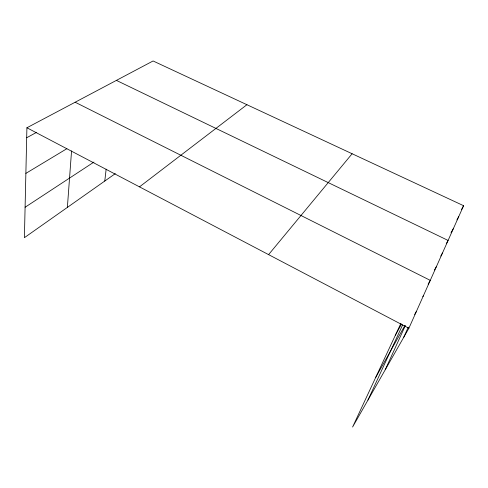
<?xml version="1.0" encoding="UTF-8"?>
<svg xmlns="http://www.w3.org/2000/svg" width="488" height="488" viewBox="0 0 488 488"><rect width="100%" height="100%" fill="white"/><g stroke="black" fill="none" stroke-linecap="round" stroke-linejoin="round"><path stroke-width="0.73" d="M400.849 323.452L352.592 427.03L408.883 328.259L463.6 205.71L153.086 60.97L26.913 127.771L24.4 237.68L115.296 173.636M67.374 207.4L71.553 150.92M104.78 181.042L106.152 169.165M403.674 337.403L408.267 327.161M385.227 369.764L405.375 325.539M367.934 400.111L402.673 324.801M461.495 209.523L463.6 205.71M456.933 219.874L458.714 216.66M451.016 232.782L453.553 228.219M395.378 335.201L401.587 324.032M446.258 243.738L448.094 240.438L116.406 80.392M440.762 256.09L442.494 252.985M434.454 270.035L436.559 266.271M375.681 377.48L404.887 325.52M428.129 284.168L430.27 280.362L75.152 102.23M422.864 296.613L423.59 295.332M414.635 314.504L416.471 311.265M268.589 254.62L352.123 153.744M139.489 186.861L246.934 104.713M25.095 207.26L93.964 162.065M25.87 173.386L66.874 148.688M26.688 137.75L36.368 132.468M26.913 127.771L408.883 328.259"/></g></svg>
